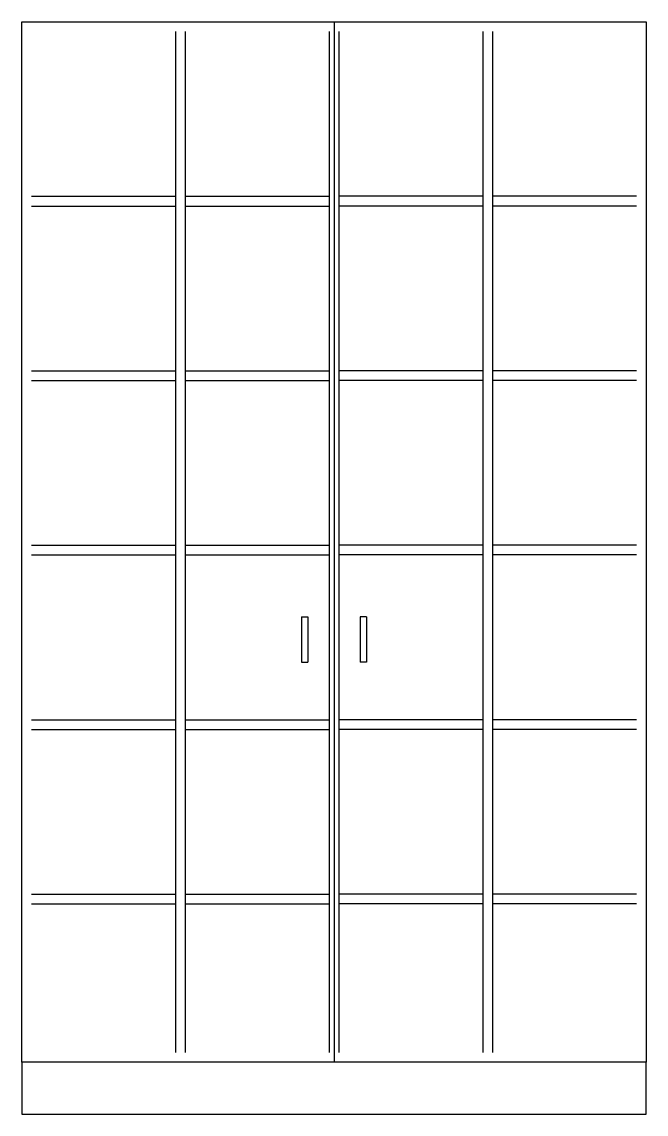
# Model space of a CAD drawing. Extents: x 0 to 48, y 0 to 84.
import ezdxf

# ---------------------------------------------------------------- set-up
doc = ezdxf.new("R2010")
doc.units = 0
doc.header["$LTSCALE"] = 3
doc.linetypes.add('HIDDEN', pattern=[0])
doc.layers.get('0').update_dxf_attribs({"linetype": 'CONTINUOUS'})
doc.layers.add('HID', color=7, linetype='HIDDEN')

msp = doc.modelspace()

# ---------------------------------------------------------------- linework, layer by layer
at = {"color": 0}
for p, q in [((0, 84), (48, 84)), ((0, 4), (0, 84)), ((24, 84), (24, 4)), ((48, 84), (48, 4)), ((21.5, 38.25), (21.5, 34.75)), ((21.5, 38.25), (22, 38.25)), ((22, 38.25), (22, 34.75)), ((26, 38.25), (26, 34.75)), ((26.5, 38.25), (26, 38.25)), ((26.5, 38.25), (26.5, 34.75)), ((21.5, 34.75), (22, 34.75)), ((26.5, 34.75), (26, 34.75)), ((48, 4), (0, 4)), ((0, 4), (0, 0)), ((48, 0), (48, 4)), ((0, 0), (48, 0))]:
    msp.add_line(p, q, dxfattribs=at)
at = {"layer": 'HID', "color": 0}
for p, q in [((11.812, 83.25), (11.812, 4.75)), ((12.562, 83.25), (12.562, 4.75)), ((23.625, 83.25), (23.625, 4.75)), ((24.375, 83.25), (24.375, 4.75)), ((35.438, 83.25), (35.438, 4.75)), ((36.188, 83.25), (36.188, 4.75)), ((0.75, 70.586), (11.812, 70.586)), ((12.562, 70.586), (23.625, 70.586)), ((35.438, 70.586), (24.375, 70.586)), ((47.25, 70.586), (36.188, 70.586)), ((0.75, 69.836), (11.812, 69.836)), ((12.562, 69.836), (23.625, 69.836)), ((35.438, 69.836), (24.375, 69.836)), ((47.25, 69.836), (36.188, 69.836)), ((0.75, 57.164), (11.812, 57.164)), ((12.562, 57.164), (23.625, 57.164)), ((35.438, 57.164), (24.375, 57.164)), ((47.25, 57.164), (36.188, 57.164)), ((0.75, 56.414), (11.812, 56.414)), ((12.562, 56.414), (23.625, 56.414)), ((35.438, 56.414), (24.375, 56.414)), ((47.25, 56.414), (36.188, 56.414)), ((0.75, 43.75), (11.812, 43.75)), ((12.562, 43.75), (23.625, 43.75)), ((35.438, 43.75), (24.375, 43.75)), ((47.25, 43.75), (36.188, 43.75)), ((0.75, 43), (11.812, 43)), ((12.562, 43), (23.625, 43)), ((35.438, 43), (24.375, 43)), ((47.25, 43), (36.188, 43)), ((0.75, 30.336), (11.812, 30.336)), ((12.562, 30.336), (23.625, 30.336)), ((35.438, 30.336), (24.375, 30.336)), ((47.25, 30.336), (36.188, 30.336)), ((0.75, 29.586), (11.812, 29.586)), ((12.562, 29.586), (23.625, 29.586)), ((35.438, 29.586), (24.375, 29.586)), ((47.25, 29.586), (36.188, 29.586)), ((0.75, 16.914), (11.812, 16.914)), ((12.562, 16.914), (23.625, 16.914)), ((35.438, 16.914), (24.375, 16.914)), ((47.25, 16.914), (36.188, 16.914)), ((0.75, 16.164), (11.812, 16.164)), ((12.562, 16.164), (23.625, 16.164)), ((35.438, 16.164), (24.375, 16.164)), ((47.25, 16.164), (36.188, 16.164))]:
    msp.add_line(p, q, dxfattribs=at)

doc.saveas('drawing.dxf')
